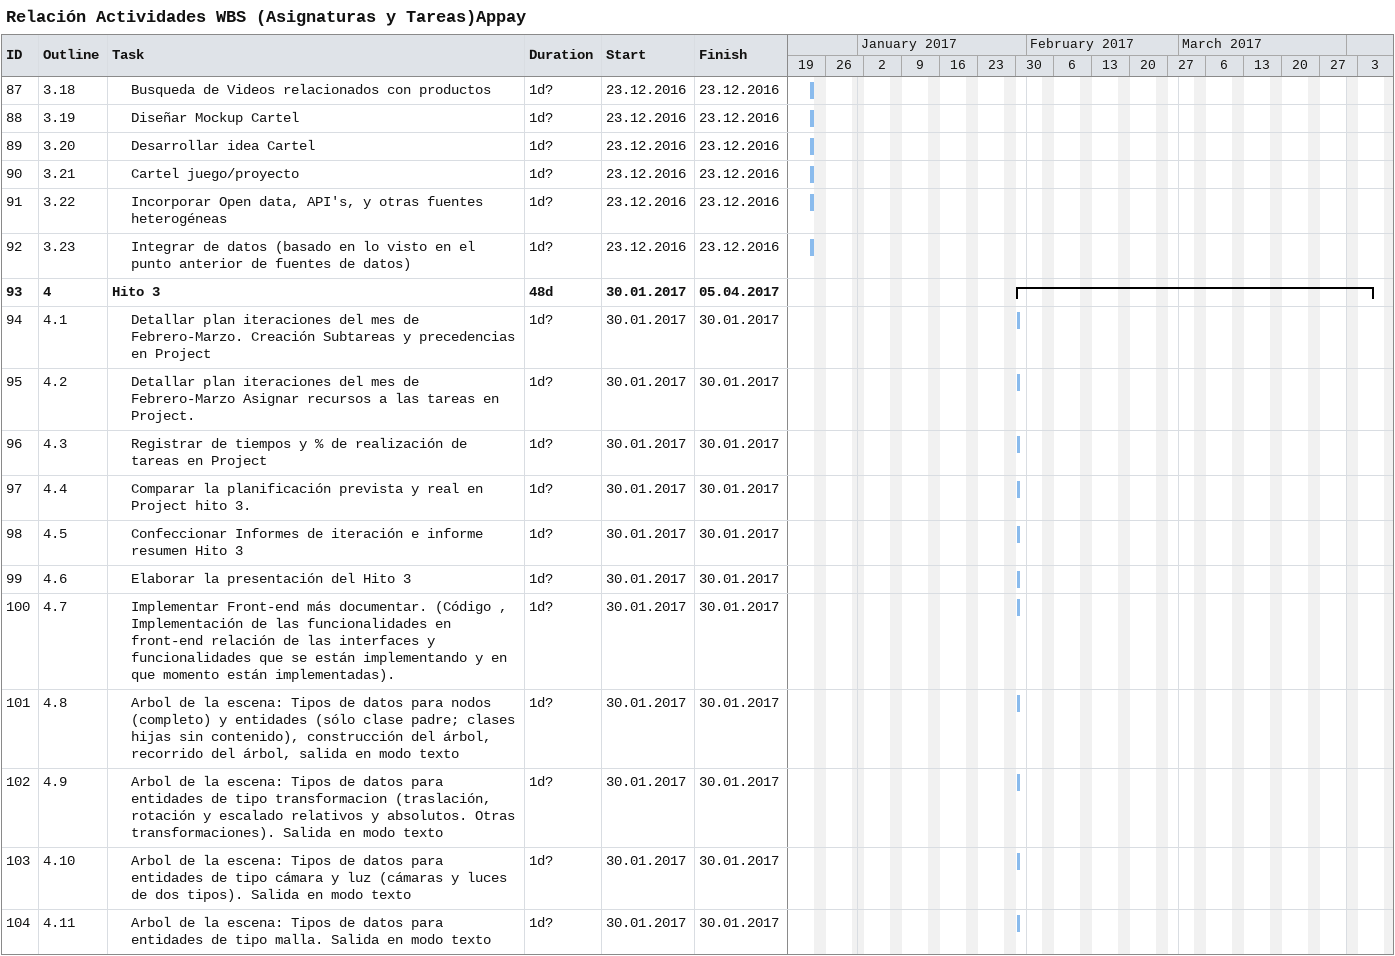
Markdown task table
Relación Actividades WBS (Asignaturas y Tareas)Appay

| ID | WBS | Task | Duration | Start | Finish |
|---|---|---|---|---|---|
| 87 | 3.18 | Busqueda de Videos relacionados con productos | 1d? | 2016-12-23 | 2016-12-23 |
| 88 | 3.19 | Diseñar Mockup Cartel | 1d? | 2016-12-23 | 2016-12-23 |
| 89 | 3.20 | Desarrollar idea Cartel | 1d? | 2016-12-23 | 2016-12-23 |
| 90 | 3.21 | Cartel juego/proyecto | 1d? | 2016-12-23 | 2016-12-23 |
| 91 | 3.22 | Incorporar Open data, API's, y otras fuentes heterogéneas | 1d? | 2016-12-23 | 2016-12-23 |
| 92 | 3.23 | Integrar de datos (basado en lo visto en el punto anterior de fuentes de datos) | 1d? | 2016-12-23 | 2016-12-23 |
| 93 | 4 | **Hito 3** | 48d | 2017-01-30 | 2017-04-05 |
| 94 | 4.1 | Detallar plan iteraciones del mes de Febrero-Marzo. Creación Subtareas y precedencias en Project | 1d? | 2017-01-30 | 2017-01-30 |
| 95 | 4.2 | Detallar plan iteraciones del mes de Febrero-Marzo Asignar recursos a las tareas en Project. | 1d? | 2017-01-30 | 2017-01-30 |
| 96 | 4.3 | Registrar de tiempos y % de realización de tareas en Project | 1d? | 2017-01-30 | 2017-01-30 |
| 97 | 4.4 | Comparar la planificación prevista y real en Project hito 3. | 1d? | 2017-01-30 | 2017-01-30 |
| 98 | 4.5 | Confeccionar Informes de iteración e informe resumen Hito 3 | 1d? | 2017-01-30 | 2017-01-30 |
| 99 | 4.6 | Elaborar la presentación del Hito 3 | 1d? | 2017-01-30 | 2017-01-30 |
| 100 | 4.7 | Implementar Front-end más documentar. (Código , Implementación de las funcionalidades en front-end relación de las interfaces y funcionalidades que se están implementando y en que momento están implementadas). | 1d? | 2017-01-30 | 2017-01-30 |
| 101 | 4.8 | Arbol de la escena: Tipos de datos para nodos (completo) y entidades (sólo clase padre; clases hijas sin contenido), construcción del árbol, recorrido del árbol, salida en modo texto | 1d? | 2017-01-30 | 2017-01-30 |
| 102 | 4.9 | Arbol de la escena: Tipos de datos para entidades de tipo transformacion (traslación, rotación y escalado relativos y absolutos. Otras transformaciones). Salida en modo texto | 1d? | 2017-01-30 | 2017-01-30 |
| 103 | 4.10 | Arbol de la escena: Tipos de datos para entidades de tipo cámara y luz (cámaras y luces de dos tipos). Salida en modo texto | 1d? | 2017-01-30 | 2017-01-30 |
| 104 | 4.11 | Arbol de la escena: Tipos de datos para entidades de tipo malla. Salida en modo texto | 1d? | 2017-01-30 | 2017-01-30 |
